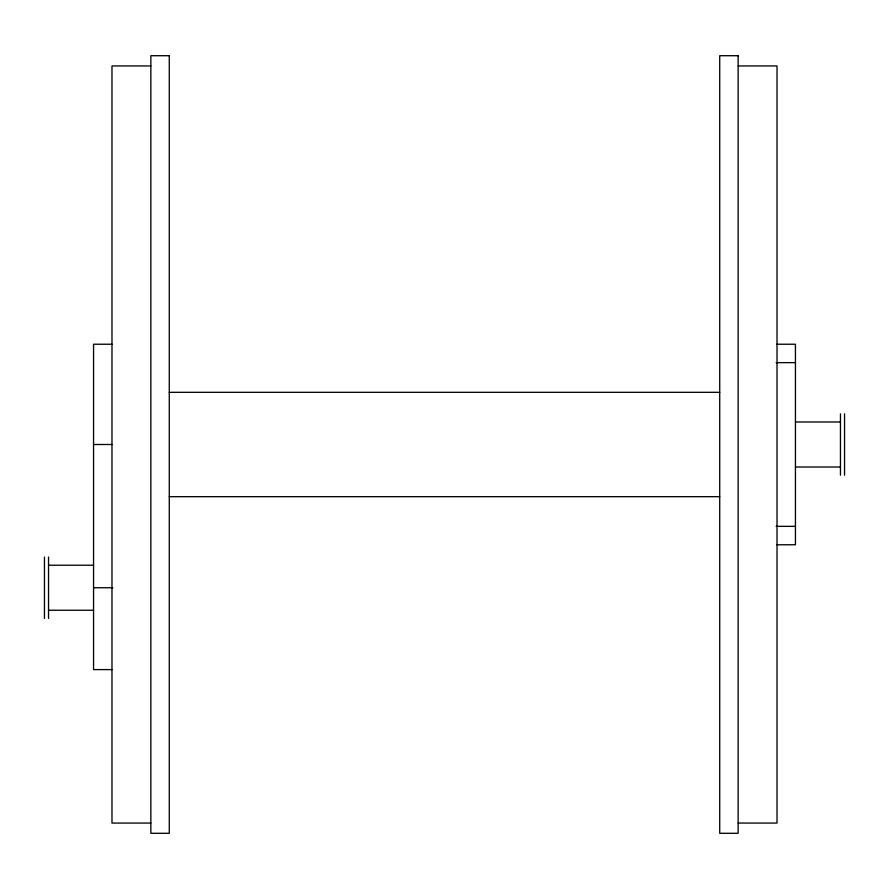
<?xml version="1.0" encoding="UTF-8"?>
<svg xmlns="http://www.w3.org/2000/svg" width="889" height="889" viewBox="0 0 889 889"><rect width="100%" height="100%" fill="white"/><g stroke="black" fill="none" stroke-linecap="round" stroke-linejoin="round"><path stroke-width="1.33" d="M150.852 65.942L111.981 65.942L111.981 823.058L150.852 823.058M738.148 65.942L777.019 65.942L777.019 823.058L738.148 823.058M111.981 344.232L93.556 344.232L93.556 669.595L111.981 669.595M777.019 344.232L795.444 344.232L795.444 544.768L777.019 544.768M776.164 362.645L795.444 362.645M169.277 392.316L719.723 392.316M795.444 421.986L840.461 421.986M93.556 444.5L111.981 444.5M795.444 467.014L840.461 467.014M169.277 496.684L719.723 496.684M776.164 526.355L795.444 526.355M48.539 565.226L93.556 565.226M93.556 587.74L112.836 587.74M48.539 610.254L93.556 610.254M844.55 413.807L844.55 475.193M840.461 413.807L840.461 475.193M48.539 557.047L48.539 618.433M44.45 557.047L44.45 618.433M169.277 55.707L150.852 55.707L150.852 833.293L169.277 833.293L169.277 55.707M738.148 55.707L719.723 55.707L719.723 833.293L738.148 833.293L738.148 55.707"/></g></svg>
